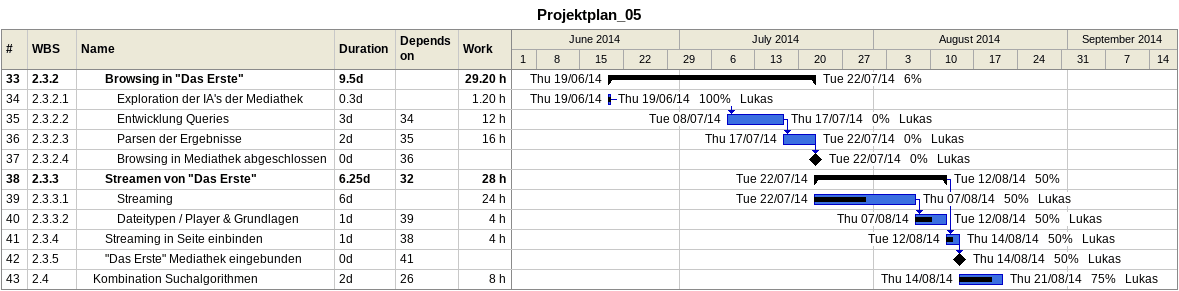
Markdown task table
Projektplan_05

| ID | WBS | Task | Duration | Start | Finish | Predecessors | Resources | % complete | Work (h) |
|---|---|---|---|---|---|---|---|---|---|
| 33 | 2.3.2 | **Browsing in "Das Erste"** | 9.5d | 2014-06-19 | 2014-07-22 |  |  | 6 | 29.20 |
| 34 | 2.3.2.1 | Exploration der IA's der Mediathek | 0.3d | 2014-06-19 | 2014-06-19 |  | Lukas | 100 | 1.20 |
| 35 | 2.3.2.2 | Entwicklung Queries | 3d | 2014-07-08 | 2014-07-17 | 34 | Lukas | 0 | 12 |
| 36 | 2.3.2.3 | Parsen der Ergebnisse | 2d | 2014-07-17 | 2014-07-22 | 35 | Lukas | 0 | 16 |
| 37 | 2.3.2.4 | Browsing in Mediathek abgeschlossen | 0d | 2014-07-22 | 2014-07-22 | 36 | Lukas | 0 |  |
| 38 | 2.3.3 | **Streamen von "Das Erste"** | 6.25d | 2014-07-22 | 2014-08-12 | 32 |  | 50 | 28 |
| 39 | 2.3.3.1 | Streaming | 6d | 2014-07-22 | 2014-08-07 |  | Lukas | 50 | 24 |
| 40 | 2.3.3.2 | Dateitypen / Player & Grundlagen | 1d | 2014-08-07 | 2014-08-12 | 39 | Lukas | 50 | 4 |
| 41 | 2.3.4 | Streaming in Seite einbinden | 1d | 2014-08-12 | 2014-08-14 | 38 | Lukas | 50 | 4 |
| 42 | 2.3.5 | "Das Erste" Mediathek eingebunden | 0d | 2014-08-14 | 2014-08-14 | 41 | Lukas | 50 |  |
| 43 | 2.4 | Kombination Suchalgorithmen | 2d | 2014-08-14 | 2014-08-21 | 26 | Lukas | 75 | 8 |
